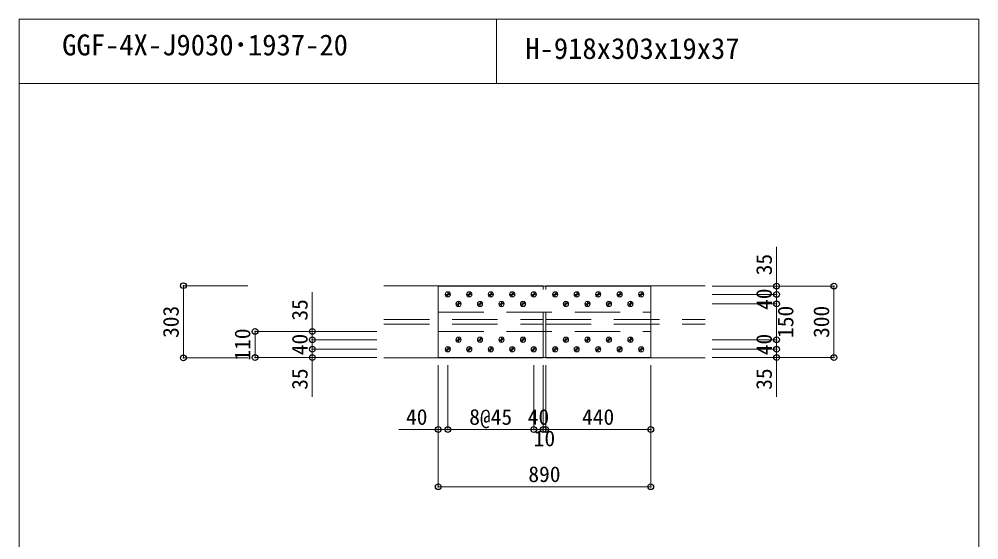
# Model space of a CAD drawing. Units: millimetres, scale not verified. Extents: x -8310 to 8310, y -4800 to 5700.
# Drawn here: x 90 to 4110, y 3517 to 5700 of the extents above; entities that cross this region are included whole.
import ezdxf
from ezdxf.enums import TextEntityAlignment as Align

# ---------------------------------------------------------------- set-up
doc = ezdxf.new("R2010")
doc.units = ezdxf.units.MM
doc.header["$LTSCALE"] = 30
doc.header["$PDMODE"] = 32
doc.header["$PDSIZE"] = 24
doc.linetypes.add('USER2', pattern=[9.525, 6.35, -3.175])
doc.layers.add('0-0', color=7, linetype='Continuous')
doc.layers.add('0-2', color=7, linetype='Continuous')
for name, color, linetype, lineweight in [('0-1', 7, 'Continuous', 18), ('0-5', 7, 'Continuous', 18), ('0-6', 7, 'USER2', 18), ('0-8', 7, 'Continuous', 18), ('0-A', 7, 'Continuous', 18), ('0-B', 7, 'Continuous', 18)]:
    doc.layers.add(name, color=color, linetype=linetype, lineweight=lineweight)
doc.styles.add('ＭＳ ゴシック', font='')
doc.styles.get('ＭＳ ゴシック').set_extended_font_data('MS Gothic')

msp = doc.modelspace()

# ---------------------------------------------------------------- linework, layer by layer
at = {"layer": '0-0'}
for p in [(778, 4582.75), (3263, 4581.25), (3503, 4581.25), (3263, 4546.25), (3263, 4506.25), (1078, 4391.25), (1318, 4391.25), (1318, 4356.25), (3263, 4356.25), (1318, 4316.25), (3263, 4316.25), (778, 4279.75), (1078, 4281.25), (1318, 4281.25), (3263, 4281.25), (3503, 4281.25), (1845.5, 3979.75), (1885.5, 3979.75), (2245.5, 3979.75), (2285.5, 3979.75), (2295.5, 3979.75), (2735.5, 3979.75), (1845.5, 3739.75), (2735.5, 3739.75)]:
    msp.add_point(p, dxfattribs=at)
at = {"layer": '0-1'}
for p, q in [((90, 540), (90, 5700)), ((90, 5700), (4110, 5700)), ((2090, 5430), (2090, 5700)), ((4110, 540), (4110, 5700)), ((90, 5430), (4110, 5430))]:
    msp.add_line(p, q, dxfattribs=at)
at = {"layer": '0-5'}
for p, q in [((1618, 4582.75), (2285.5, 4582.75)), ((1845.5, 4581.25), (2735.5, 4581.25)), ((1845.5, 4281.25), (1845.5, 4581.25)), ((2285.5, 4581.25), (2285.5, 4582.75)), ((2295.5, 4581.25), (2295.5, 4582.75)), ((2295.5, 4582.75), (2963, 4582.75)), ((1618, 4279.75), (2285.5, 4279.75)), ((2285.5, 4279.75), (2285.5, 4281.25)), ((2295.5, 4279.75), (2295.5, 4281.25)), ((2295.5, 4279.75), (2963, 4279.75))]:
    msp.add_line(p, q, dxfattribs=at)
msp.add_lwpolyline([(1845.5, 4281.25), (2735.5, 4281.25), (2735.5, 4581.25)], dxfattribs=at)
at = {"layer": '0-6'}
for p, q in [((1845.5, 4581.25), (2735.5, 4581.25)), ((2285.5, 4281.25), (2285.5, 4581.25)), ((2295.5, 4281.25), (2295.5, 4581.25)), ((1845.5, 4471.25), (2735.5, 4471.25)), ((1618, 4440.75), (2285.5, 4440.75)), ((2295.5, 4440.75), (2963, 4440.75)), ((1618, 4421.75), (2285.5, 4421.75)), ((1845.5, 4391.25), (2735.5, 4391.25)), ((2295.5, 4421.75), (2963, 4421.75)), ((1845.5, 4281.25), (2735.5, 4281.25))]:
    msp.add_line(p, q, dxfattribs=at)
at = {"layer": '0-8'}
for p, q in [((1874.5, 4546.25), (1896.5, 4546.25)), ((1876.17, 4536.92), (1894.83, 4555.58)), ((1885.5, 4535.25), (1885.5, 4557.25)), ((1964.5, 4546.25), (1986.5, 4546.25)), ((1966.17, 4536.92), (1984.83, 4555.58)), ((1975.5, 4535.25), (1975.5, 4557.25)), ((2054.5, 4546.25), (2076.5, 4546.25)), ((2056.17, 4536.92), (2074.83, 4555.58)), ((2065.5, 4535.25), (2065.5, 4557.25)), ((2144.5, 4546.25), (2166.5, 4546.25)), ((2146.17, 4536.92), (2164.83, 4555.58)), ((2155.5, 4535.25), (2155.5, 4557.25)), ((2234.5, 4546.25), (2256.5, 4546.25)), ((2236.17, 4536.92), (2254.83, 4555.58)), ((2245.5, 4535.25), (2245.5, 4557.25)), ((2324.5, 4546.25), (2346.5, 4546.25)), ((2326.17, 4536.92), (2344.83, 4555.58)), ((2335.5, 4535.25), (2335.5, 4557.25)), ((2414.5, 4546.25), (2436.5, 4546.25)), ((2416.17, 4536.92), (2434.83, 4555.58)), ((2425.5, 4535.25), (2425.5, 4557.25)), ((2504.5, 4546.25), (2526.5, 4546.25)), ((2506.17, 4536.92), (2524.83, 4555.58)), ((2515.5, 4535.25), (2515.5, 4557.25)), ((2594.5, 4546.25), (2616.5, 4546.25)), ((2596.17, 4536.92), (2614.83, 4555.58)), ((2605.5, 4535.25), (2605.5, 4557.25)), ((2684.5, 4546.25), (2706.5, 4546.25)), ((2686.17, 4536.92), (2704.83, 4555.58)), ((2695.5, 4535.25), (2695.5, 4557.25)), ((1919.5, 4506.25), (1941.5, 4506.25)), ((1921.17, 4496.92), (1939.83, 4515.58)), ((1930.5, 4495.25), (1930.5, 4517.25)), ((2009.5, 4506.25), (2031.5, 4506.25)), ((2011.17, 4496.92), (2029.83, 4515.58)), ((2020.5, 4495.25), (2020.5, 4517.25)), ((2099.5, 4506.25), (2121.5, 4506.25)), ((2101.17, 4496.92), (2119.83, 4515.58)), ((2110.5, 4495.25), (2110.5, 4517.25)), ((2189.5, 4506.25), (2211.5, 4506.25)), ((2191.17, 4496.92), (2209.83, 4515.58)), ((2200.5, 4495.25), (2200.5, 4517.25)), ((2369.5, 4506.25), (2391.5, 4506.25)), ((2371.17, 4496.92), (2389.83, 4515.58)), ((2380.5, 4495.25), (2380.5, 4517.25)), ((2459.5, 4506.25), (2481.5, 4506.25)), ((2461.17, 4496.92), (2479.83, 4515.58)), ((2470.5, 4495.25), (2470.5, 4517.25)), ((2549.5, 4506.25), (2571.5, 4506.25)), ((2551.17, 4496.92), (2569.83, 4515.58)), ((2560.5, 4495.25), (2560.5, 4517.25)), ((2639.5, 4506.25), (2661.5, 4506.25)), ((2641.17, 4496.92), (2659.83, 4515.58)), ((2650.5, 4495.25), (2650.5, 4517.25)), ((1919.5, 4356.25), (1941.5, 4356.25)), ((1921.17, 4346.92), (1939.83, 4365.58)), ((1930.5, 4345.25), (1930.5, 4367.25)), ((2009.5, 4356.25), (2031.5, 4356.25)), ((2011.17, 4346.92), (2029.83, 4365.58)), ((2020.5, 4345.25), (2020.5, 4367.25)), ((2099.5, 4356.25), (2121.5, 4356.25)), ((2101.17, 4346.92), (2119.83, 4365.58)), ((2110.5, 4345.25), (2110.5, 4367.25)), ((2189.5, 4356.25), (2211.5, 4356.25)), ((2191.17, 4346.92), (2209.83, 4365.58)), ((2200.5, 4345.25), (2200.5, 4367.25)), ((2369.5, 4356.25), (2391.5, 4356.25)), ((2371.17, 4346.92), (2389.83, 4365.58)), ((2380.5, 4345.25), (2380.5, 4367.25)), ((2459.5, 4356.25), (2481.5, 4356.25)), ((2461.17, 4346.92), (2479.83, 4365.58)), ((2470.5, 4345.25), (2470.5, 4367.25)), ((2549.5, 4356.25), (2571.5, 4356.25)), ((2551.17, 4346.92), (2569.83, 4365.58)), ((2560.5, 4345.25), (2560.5, 4367.25)), ((2639.5, 4356.25), (2661.5, 4356.25)), ((2641.17, 4346.92), (2659.83, 4365.58)), ((2650.5, 4345.25), (2650.5, 4367.25)), ((1874.5, 4316.25), (1896.5, 4316.25)), ((1876.17, 4306.92), (1894.83, 4325.58)), ((1885.5, 4305.25), (1885.5, 4327.25)), ((1964.5, 4316.25), (1986.5, 4316.25)), ((1966.17, 4306.92), (1984.83, 4325.58)), ((1975.5, 4305.25), (1975.5, 4327.25)), ((2054.5, 4316.25), (2076.5, 4316.25)), ((2056.17, 4306.92), (2074.83, 4325.58)), ((2065.5, 4305.25), (2065.5, 4327.25)), ((2144.5, 4316.25), (2166.5, 4316.25)), ((2146.17, 4306.92), (2164.83, 4325.58)), ((2155.5, 4305.25), (2155.5, 4327.25)), ((2234.5, 4316.25), (2256.5, 4316.25)), ((2236.17, 4306.92), (2254.83, 4325.58)), ((2245.5, 4305.25), (2245.5, 4327.25)), ((2324.5, 4316.25), (2346.5, 4316.25)), ((2326.17, 4306.92), (2344.83, 4325.58)), ((2335.5, 4305.25), (2335.5, 4327.25)), ((2414.5, 4316.25), (2436.5, 4316.25)), ((2416.17, 4306.92), (2434.83, 4325.58)), ((2425.5, 4305.25), (2425.5, 4327.25)), ((2504.5, 4316.25), (2526.5, 4316.25)), ((2506.17, 4306.92), (2524.83, 4325.58)), ((2515.5, 4305.25), (2515.5, 4327.25)), ((2594.5, 4316.25), (2616.5, 4316.25)), ((2596.17, 4306.92), (2614.83, 4325.58)), ((2605.5, 4305.25), (2605.5, 4327.25)), ((2684.5, 4316.25), (2706.5, 4316.25)), ((2686.17, 4306.92), (2704.83, 4325.58)), ((2695.5, 4305.25), (2695.5, 4327.25))]:
    msp.add_line(p, q, dxfattribs=at)
at = {"layer": '0-A'}
for p, q in [((1048, 4582.75), (778, 4582.75)), ((2993, 4581.25), (3263, 4581.25)), ((2993, 4581.25), (3503, 4581.25)), ((2993, 4546.25), (3263, 4546.25)), ((2993, 4506.25), (3263, 4506.25)), ((1588, 4391.25), (1078, 4391.25)), ((1588, 4391.25), (1318, 4391.25)), ((1588, 4356.25), (1318, 4356.25)), ((2993, 4356.25), (3263, 4356.25)), ((1588, 4316.25), (1318, 4316.25)), ((1318, 4116.25), (1318, 4316.25)), ((2993, 4316.25), (3263, 4316.25)), ((3263, 4116.25), (3263, 4316.25)), ((1588, 4281.25), (1318, 4281.25)), ((2993, 4281.25), (3263, 4281.25)), ((1845.5, 4249.75), (1845.5, 3979.75)), ((1845.5, 4249.75), (1845.5, 3739.75)), ((1885.5, 4249.75), (1885.5, 3979.75)), ((1885.5, 4249.75), (1885.5, 3979.75)), ((2245.5, 4249.75), (2245.5, 3979.75)), ((2245.5, 4249.75), (2245.5, 3979.75)), ((2285.5, 4249.75), (2285.5, 3979.75)), ((2285.5, 4249.75), (2285.5, 3979.75)), ((2295.5, 4249.75), (2295.5, 3979.75)), ((2295.5, 4249.75), (2295.5, 3979.75)), ((2735.5, 4249.75), (2735.5, 3979.75)), ((2735.5, 4249.75), (2735.5, 3739.75)), ((1680.5, 3979.75), (1885.5, 3979.75)), ((1885.5, 3979.75), (2245.5, 3979.75)), ((2245.5, 3979.75), (2285.5, 3979.75)), ((2285.5, 3979.75), (2295.5, 3979.75)), ((2295.5, 3979.75), (2735.5, 3979.75)), ((1845.5, 3739.75), (2735.5, 3739.75))]:
    msp.add_line(p, q, dxfattribs=at)
for points in [[(2993, 4546.25), (3263, 4546.25), (3263, 4746.25)], [(1048, 4279.75), (778, 4279.75), (778, 4582.75)], [(1588, 4356.25), (1318, 4356.25), (1318, 4556.25)], [(2993, 4281.25), (3503, 4281.25), (3503, 4581.25)], [(2993, 4506.25), (3263, 4506.25), (3263, 4546.25)], [(2993, 4356.25), (3263, 4356.25), (3263, 4506.25)], [(1588, 4281.25), (1078, 4281.25), (1078, 4391.25)], [(1588, 4316.25), (1318, 4316.25), (1318, 4356.25)], [(2993, 4316.25), (3263, 4316.25), (3263, 4356.25)]]:
    msp.add_lwpolyline(points, dxfattribs=at)
at = {"layer": '0-B'}
for centre in [(1885.5, 4546.25), (1975.5, 4546.25), (2065.5, 4546.25), (2155.5, 4546.25), (2245.5, 4546.25), (2335.5, 4546.25), (2425.5, 4546.25), (2515.5, 4546.25), (2605.5, 4546.25), (2695.5, 4546.25), (1930.5, 4506.25), (2020.5, 4506.25), (2110.5, 4506.25), (2200.5, 4506.25), (2380.5, 4506.25), (2470.5, 4506.25), (2560.5, 4506.25), (2650.5, 4506.25), (1930.5, 4356.25), (2020.5, 4356.25), (2110.5, 4356.25), (2200.5, 4356.25), (2380.5, 4356.25), (2470.5, 4356.25), (2560.5, 4356.25), (2650.5, 4356.25), (1885.5, 4316.25), (1975.5, 4316.25), (2065.5, 4316.25), (2155.5, 4316.25), (2245.5, 4316.25), (2335.5, 4316.25), (2425.5, 4316.25), (2515.5, 4316.25), (2605.5, 4316.25), (2695.5, 4316.25)]:
    msp.add_circle(centre, 11, dxfattribs=at)

# ---------------------------------------------------------------- texts
at = {"layer": '0-2', "style": 'ＭＳ ゴシック'}
for s, p in [('GGF-4X-J9030･1937-20', (270, 5521.8)), ('H-918x303x19x37', (2210, 5506.8))]:
    msp.add_text(s, height=87.98, dxfattribs=at).set_placement(p, align=Align.BOTTOM_LEFT)
at = {"layer": '0-A', "style": 'ＭＳ ゴシック'}
for s, p in [('35', (3263, 4626.25)), ('40', (3263, 4481.25)), ('35', (1318, 4436.25)), ('303', (778, 4363.75)), ('150', (3353, 4363.75)), ('300', (3503, 4363.75)), ('110', (1078, 4268.75)), ('40', (1318, 4291.25)), ('40', (3263, 4291.25)), ('35', (1318, 4146.25)), ('35', (3263, 4146.25))]:
    msp.add_text(s, height=65.98, rotation=90, dxfattribs=at).set_placement(p, align=Align.BOTTOM_LEFT)
for s, p in [('40', (1710.5, 3979.75)), ('8@45', (1975.5, 3979.75)), ('40', (2220.5, 3979.75)), ('440', (2448, 3979.75)), ('10', (2245.5, 3889.75)), ('890', (2223, 3739.75))]:
    msp.add_text(s, height=65.98, dxfattribs=at).set_placement(p, align=Align.BOTTOM_LEFT)

doc.saveas('drawing.dxf')
